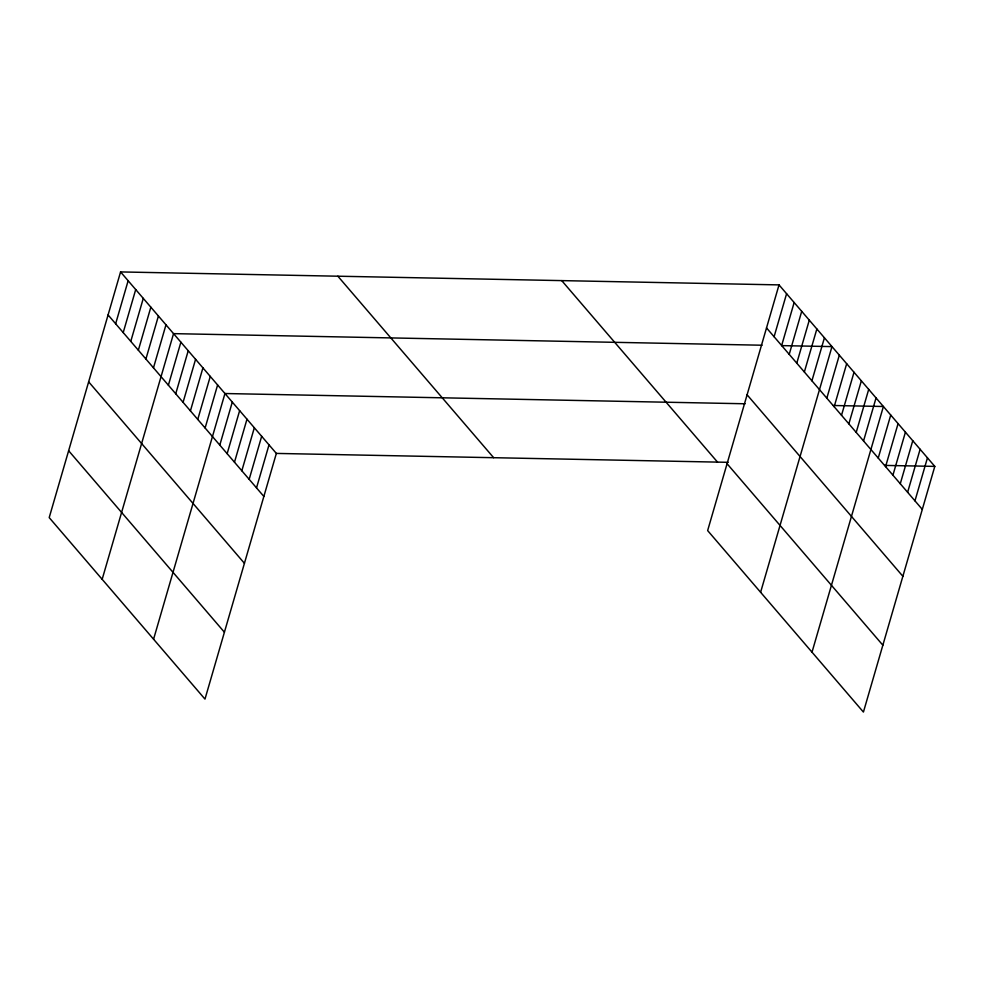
<?xml version="1.0" encoding="UTF-8"?>
<svg xmlns="http://www.w3.org/2000/svg" width="984" height="984" viewBox="0 0 984 984"><rect width="100%" height="100%" fill="white"/><g stroke="black" fill="none" stroke-linecap="round" stroke-linejoin="round"><path stroke-width="1.48" d="M120.577 271.928L49.2 517.609L204.98 699.107L276.356 453.415L120.577 271.928L779.02 284.893L934.8 466.391L863.423 712.072L707.644 530.585L779.02 284.893M115.645 323.761L128.141 280.735M123.209 332.58L135.706 289.554M130.774 341.387L143.283 298.373M138.35 350.206L150.847 307.18M145.915 359.025L158.412 315.999M153.479 367.832L165.976 324.818M102.164 579.318L173.541 333.637L762.083 345.224M168.387 385.211L180.884 342.186M175.73 393.76L188.227 350.747M183.073 402.321L195.582 359.295M190.416 410.882L202.925 367.856M197.759 419.43L210.268 376.417M205.115 427.991L217.612 384.965M153.578 639.206L224.955 393.526L745.122 403.772M219.801 445.1L232.298 402.075M227.144 453.661L239.641 410.636M234.487 462.209L246.984 419.196M241.83 470.77L254.327 427.745M249.173 479.319L261.67 436.306M256.517 487.879L269.013 444.854M774.088 336.737L786.585 293.712M781.653 345.544L794.149 302.531M789.217 354.363L801.714 311.338M796.782 363.182L809.291 320.157M804.359 371.989L816.855 328.976M811.923 380.808L824.42 337.795M760.607 592.294L831.984 346.602L781.837 345.618M826.831 398.176L839.327 355.163M834.174 406.736L846.671 363.711M841.517 415.297L854.014 372.272M848.86 423.846L861.357 380.833M856.203 432.406L868.7 389.381M863.546 440.955L876.043 397.942M812.009 652.183L883.398 406.49L833.251 405.506M878.232 458.077L890.741 415.051M885.575 466.625L898.084 423.612M892.931 475.186L905.428 432.161M900.274 483.747L912.771 440.721M907.617 492.295L920.114 449.282M914.96 500.856L927.457 457.831M276.356 453.415L728.148 462.32M884.653 465.395L934.8 466.391M766.524 327.918L922.303 509.404M747.09 394.793L902.869 576.292M727.065 463.71L882.857 645.196M561.729 280.612L717.52 462.111M337.869 276.209L493.648 457.695M108.08 314.942L263.86 496.44M88.646 381.829L244.426 563.315M68.634 450.733L224.413 632.22"/></g></svg>
